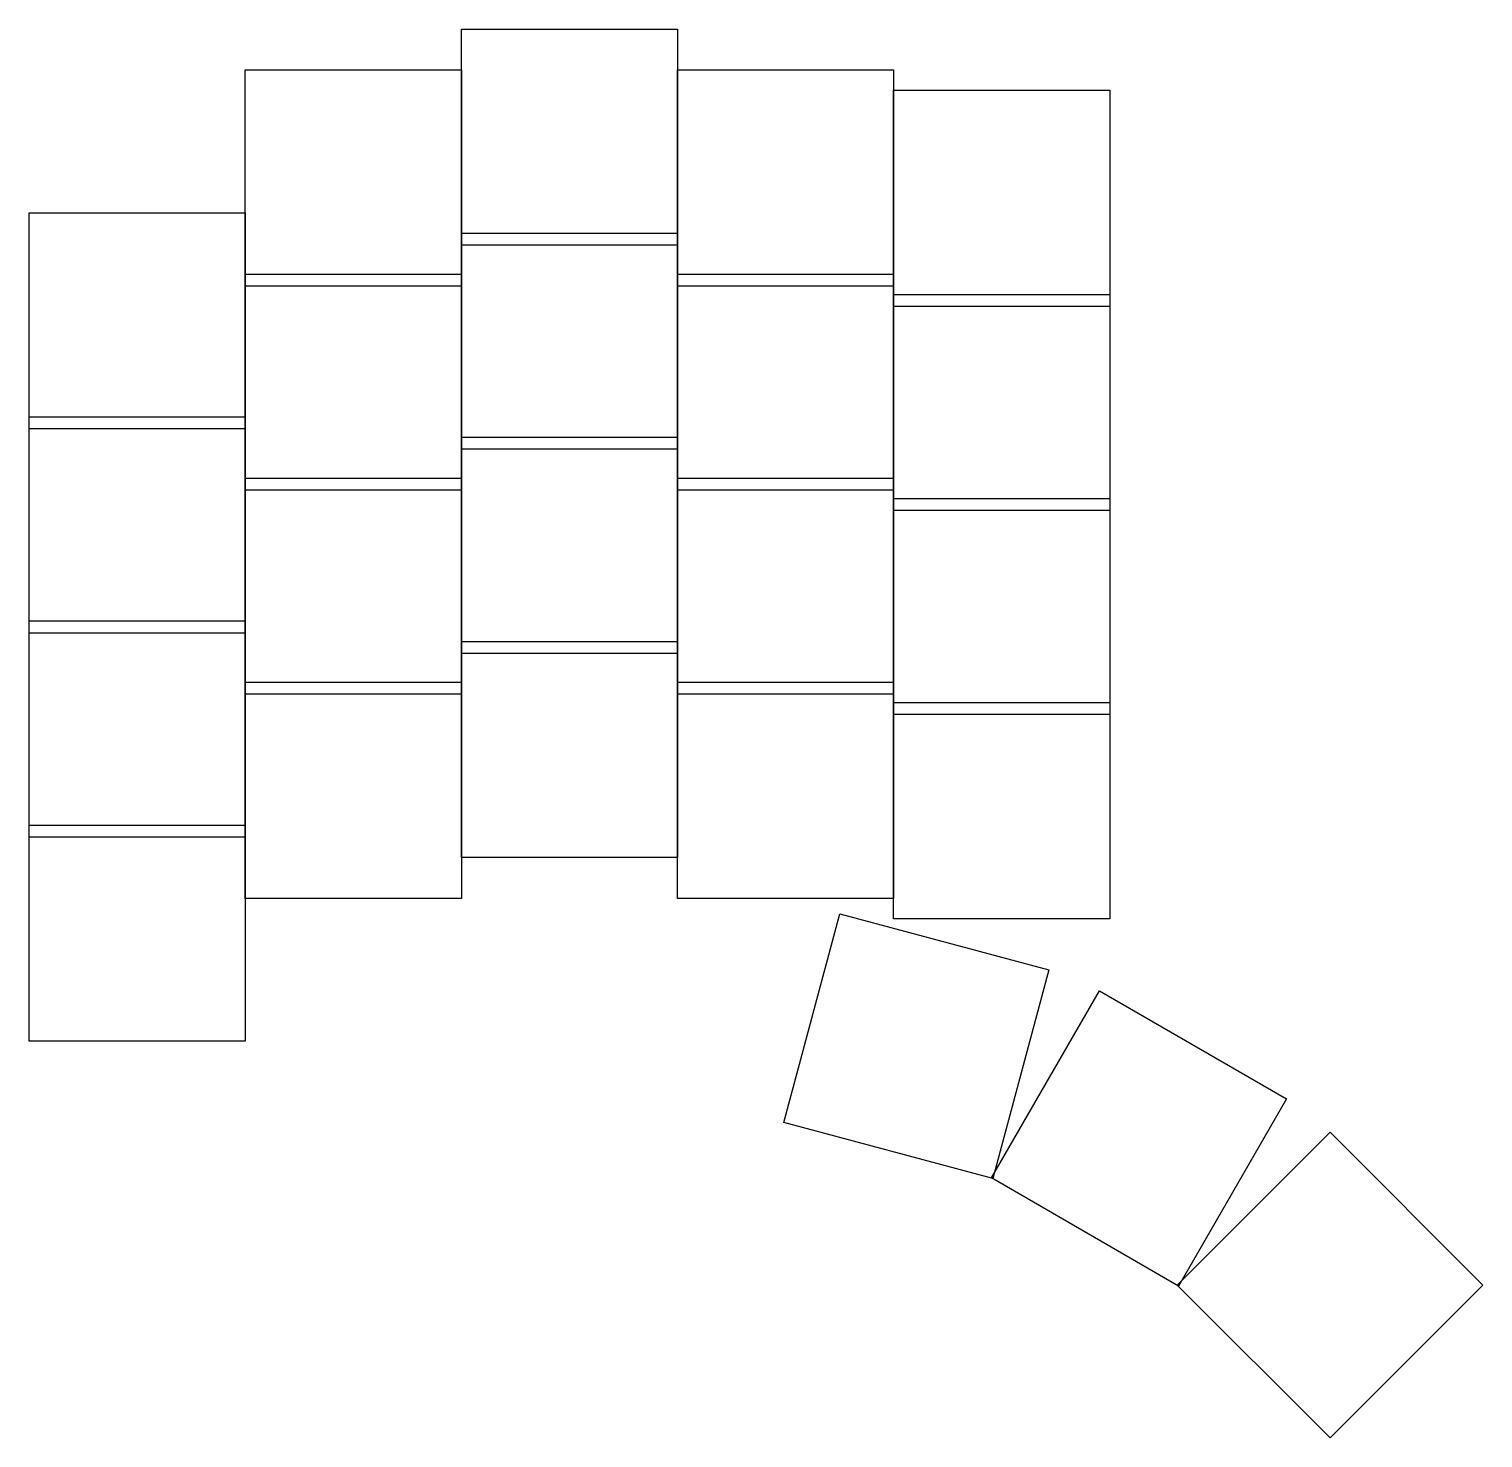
# Model space of a CAD drawing. Header units: millimetres. Extents: x -9 to 112, y -42 to 75.
import ezdxf

# ---------------------------------------------------------------- set-up
doc = ezdxf.new("R2010")
doc.units = ezdxf.units.MM
doc.header["$MEASUREMENT"] = 0
doc.layers.get('0').update_dxf_attribs({"linetype": 'CONTINUOUS'})

msp = doc.modelspace()

# ---------------------------------------------------------------- linework, layer by layer
for p, q in [((27, 75.3), (45, 75.3)), ((27, 57.3), (27, 75.3)), ((45, 75.3), (45, 57.3)), ((9, 71.9), (27, 71.9)), ((9, 53.9), (9, 71.9)), ((27, 71.9), (27, 53.9)), ((45, 71.9), (63, 71.9)), ((45, 53.9), (45, 71.9)), ((63, 71.9), (63, 53.9)), ((63, 70.2), (81, 70.2)), ((63, 52.2), (63, 70.2)), ((81, 70.2), (81, 52.2)), ((-9, 60), (9, 60)), ((-9, 42), (-9, 60)), ((9, 60), (9, 42)), ((27, 58.3), (45, 58.3)), ((27, 40.3), (27, 58.3)), ((45, 58.3), (45, 40.3)), ((45, 57.3), (27, 57.3)), ((9, 54.9), (27, 54.9)), ((9, 36.9), (9, 54.9)), ((27, 54.9), (27, 36.9)), ((45, 54.9), (63, 54.9)), ((45, 36.9), (45, 54.9)), ((63, 54.9), (63, 36.9)), ((27, 53.9), (9, 53.9)), ((63, 53.9), (45, 53.9)), ((63, 53.2), (81, 53.2)), ((63, 35.2), (63, 53.2)), ((81, 52.2), (63, 52.2)), ((81, 53.2), (81, 35.2)), ((-9, 43), (9, 43)), ((-9, 25), (-9, 43)), ((9, 43), (9, 25)), ((9, 42), (-9, 42)), ((27, 41.3), (45, 41.3)), ((27, 23.3), (27, 41.3)), ((45, 41.3), (45, 23.3)), ((45, 40.3), (27, 40.3)), ((9, 37.9), (27, 37.9)), ((9, 19.9), (9, 37.9)), ((27, 37.9), (27, 19.9)), ((45, 37.9), (63, 37.9)), ((45, 19.9), (45, 37.9)), ((63, 37.9), (63, 19.9)), ((27, 36.9), (9, 36.9)), ((63, 36.9), (45, 36.9)), ((63, 36.2), (81, 36.2)), ((63, 18.2), (63, 36.2)), ((81, 35.2), (63, 35.2)), ((81, 36.2), (81, 18.2)), ((-9, 26), (9, 26)), ((-9, 8), (-9, 26)), ((9, 26), (9, 8)), ((9, 25), (-9, 25)), ((27, 24.3), (45, 24.3)), ((27, 6.3), (27, 24.3)), ((45, 24.3), (45, 6.3)), ((45, 23.3), (27, 23.3)), ((9, 20.9), (27, 20.9)), ((9, 2.9), (9, 20.9)), ((27, 20.9), (27, 2.9)), ((45, 20.9), (63, 20.9)), ((45, 2.9), (45, 20.9)), ((63, 20.9), (63, 2.9)), ((27, 19.9), (9, 19.9)), ((63, 19.9), (45, 19.9)), ((63, 19.2), (81, 19.2)), ((63, 1.2), (63, 19.2)), ((81, 18.2), (63, 18.2)), ((81, 19.2), (81, 1.2)), ((-9, 9), (9, 9)), ((-9, -9), (-9, 9)), ((9, 9), (9, -9)), ((9, 8), (-9, 8)), ((45, 6.3), (27, 6.3)), ((27, 2.9), (9, 2.9)), ((63, 2.9), (45, 2.9)), ((53.87, -15.78), (58.53, 1.6)), ((58.53, 1.6), (75.92, -3.06)), ((81, 1.2), (63, 1.2)), ((75.92, -3.06), (71.26, -20.44)), ((71.14, -20.39), (80.14, -4.8)), ((80.14, -4.8), (95.73, -13.8)), ((9, -9), (-9, -9)), ((95.73, -13.8), (86.73, -29.39)), ((71.26, -20.44), (53.87, -15.78)), ((86.62, -29.31), (99.35, -16.58)), ((99.35, -16.58), (112.08, -29.31)), ((86.73, -29.39), (71.14, -20.39)), ((99.35, -42.04), (86.62, -29.31)), ((112.08, -29.31), (99.35, -42.04))]:
    msp.add_line(p, q)

doc.saveas('drawing.dxf')
